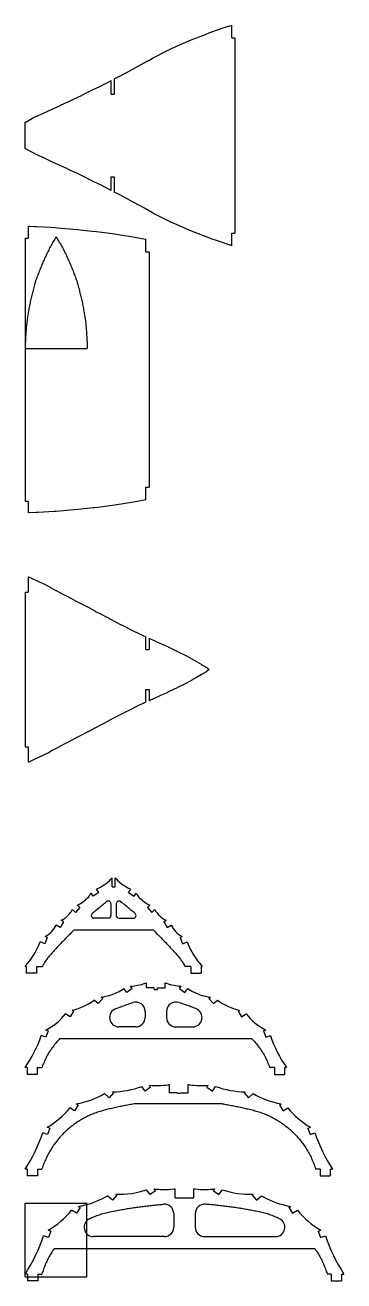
# Model space of a CAD drawing. Header units: millimetres. Extents: x 1000 to 2189, y -1950 to 7284.
# Drawn here: x 1000 to 2189, y 2603 to 7284 of the extents above; entities that cross this region are included whole.
import ezdxf

# ---------------------------------------------------------------- set-up
doc = ezdxf.new("R2010")
doc.units = ezdxf.units.MM
for name, color, linetype in [('Shape2DView002', 7, 'CONTINUOUS'), ('Shape2DView006', 7, 'CONTINUOUS'), ('Shape2DView007', 7, 'CONTINUOUS'), ('Shape2DView008', 7, 'CONTINUOUS'), ('Shape2DView009', 7, 'CONTINUOUS'), ('Shape2DView010', 7, 'CONTINUOUS'), ('Shape2DView011', 7, 'CONTINUOUS'), ('Shape2DView012', 7, 'CONTINUOUS'), ('Shape2DView013', 7, 'CONTINUOUS')]:
    doc.layers.add(name, color=color, linetype=linetype)

msp = doc.modelspace()

# ---------------------------------------------------------------- linework, layer by layer
at = {"layer": 'Shape2DView002'}
for p, q in [((1000, 2892.5), (1230, 2892.5)), ((1000, 2618.5), (1000, 2892.5)), ((1230, 2618.5), (1230, 2892.5)), ((1000, 2618.5), (1230, 2618.5))]:
    msp.add_line(p, q, dxfattribs=at)
at = {"layer": 'Shape2DView006'}
for p, q in [((1325.5, 2903.5), (1307.3, 2919.9)), ((1342.2, 2922.1), (1325.5, 2903.5)), ((1342.2, 2922.1), (1338, 2925.9)), ((1465.8, 2925.1), (1453.2, 2943)), ((1486.2, 2939.4), (1465.8, 2925.1)), ((1486.2, 2939.4), (1481.6, 2946)), ((1559.3, 2913.3), (1559.3, 2946.7)), ((1559.3, 2913.3), (1629.3, 2913.3)), ((1629.3, 2913.3), (1629.3, 2946.7)), ((1702.4, 2939.4), (1707, 2946)), ((1702.4, 2939.4), (1722.8, 2925.1)), ((1722.8, 2925.1), (1735.4, 2943)), ((1846.4, 2922.1), (1850.6, 2925.9)), ((1846.4, 2922.1), (1863.1, 2903.5)), ((1863.1, 2903.5), (1881.3, 2919.9)), ((1192, 2855.4), (1173.3, 2866.6)), ((1204.9, 2876.8), (1192, 2855.4)), ((1204.9, 2876.8), (1198, 2881)), ((1983.7, 2876.8), (1990.6, 2881)), ((1983.7, 2876.8), (1996.6, 2855.4)), ((1996.6, 2855.4), (2015.3, 2866.6)), ((1554.3, 2854), (1554.3, 2803.3)), ((1634.3, 2854), (1634.3, 2803.3)), ((1087.1, 2764.6), (1068.9, 2771.2)), ((1095.6, 2788.1), (1085.7, 2791.7)), ((1095.6, 2788.1), (1087.1, 2764.6)), ((1519.3, 2768.3), (1255, 2768.3)), ((1669.3, 2768.3), (1933.6, 2768.3)), ((2093, 2788.1), (2102.9, 2791.7)), ((2093, 2788.1), (2101.5, 2764.6)), ((2101.5, 2764.6), (2119.7, 2771.2)), ((2080.4, 2723.3), (1108.2, 2723.3))]:
    msp.add_line(p, q, dxfattribs=at)
for points in [[(1239.9, 2834.9), (1244.5, 2837), (1249, 2839), (1253.6, 2841), (1258.3, 2842.9), (1262.9, 2844.8), (1267.6, 2846.5), (1272.3, 2848.2), (1277, 2849.9), (1281.8, 2851.4), (1286.5, 2852.9), (1291.3, 2854.3), (1296.1, 2855.7), (1301, 2857), (1305.8, 2858.2), (1310.7, 2859.3), (1315.6, 2860.4), (1317, 2860.7)], [(1317, 2860.7), (1321.9, 2861.6), (1326.8, 2862.6), (1331.7, 2863.6), (1336.6, 2864.5), (1341.5, 2865.5), (1346.4, 2866.4), (1351.3, 2867.3), (1356.3, 2868.2), (1361.2, 2869.1), (1366.1, 2869.9), (1371, 2870.8), (1376, 2871.6), (1380.9, 2872.4), (1385.8, 2873.2), (1390.8, 2874), (1395.7, 2874.8), (1400.6, 2875.5), (1405.6, 2876.3), (1410.5, 2877), (1415.5, 2877.7), (1420.4, 2878.4), (1425.4, 2879.1), (1430.3, 2879.7), (1435.3, 2880.4), (1440.3, 2881), (1445.2, 2881.7), (1450.2, 2882.3), (1455.2, 2882.9), (1455.9, 2882.9)], [(1455.9, 2882.9), (1460.8, 2883.5), (1465.8, 2884.1), (1470.8, 2884.6), (1475.8, 2885.1), (1480.7, 2885.7), (1485.7, 2886.2), (1490.7, 2886.6), (1495.7, 2887.1), (1500.6, 2887.6), (1505.6, 2888), (1510.6, 2888.4), (1515.6, 2888.8), (1516.5, 2888.9)], [(1732.7, 2882.9), (1727.8, 2883.5), (1722.8, 2884.1), (1717.8, 2884.6), (1712.9, 2885.1), (1707.9, 2885.7), (1702.9, 2886.2), (1697.9, 2886.6), (1693, 2887.1), (1688, 2887.6), (1683, 2888), (1678, 2888.4), (1673, 2888.8), (1672.1, 2888.9)], [(1871.6, 2860.7), (1866.7, 2861.6), (1861.8, 2862.6), (1856.9, 2863.6), (1852, 2864.5), (1847.1, 2865.5), (1842.2, 2866.4), (1837.3, 2867.3), (1832.4, 2868.2), (1827.4, 2869.1), (1822.5, 2869.9), (1817.6, 2870.8), (1812.7, 2871.6), (1807.7, 2872.4), (1802.8, 2873.2), (1797.8, 2874), (1792.9, 2874.8), (1788, 2875.5), (1783, 2876.3), (1778.1, 2877), (1773.1, 2877.7), (1768.2, 2878.4), (1763.2, 2879.1), (1758.3, 2879.7), (1753.3, 2880.4), (1748.3, 2881), (1743.4, 2881.7), (1738.4, 2882.3), (1733.5, 2882.9), (1732.7, 2882.9)], [(1948.7, 2834.9), (1944.1, 2837), (1939.6, 2839), (1935, 2841), (1930.4, 2842.9), (1925.7, 2844.8), (1921, 2846.5), (1916.3, 2848.2), (1911.6, 2849.9), (1906.9, 2851.4), (1902.1, 2852.9), (1897.3, 2854.3), (1892.5, 2855.7), (1887.6, 2857), (1882.8, 2858.2), (1877.9, 2859.3), (1873, 2860.4), (1871.6, 2860.7)], [(1108.2, 2723.3), (1105.4, 2719.1), (1102.7, 2715), (1100, 2710.8), (1097.3, 2706.5), (1094.7, 2702.2), (1092.2, 2697.9), (1089.8, 2693.6), (1087.4, 2689.2), (1085.1, 2684.7), (1082.8, 2680.3), (1080.6, 2675.8), (1078.5, 2671.3), (1076.5, 2666.7), (1074.5, 2662.1), (1072.6, 2657.5), (1070.7, 2652.8), (1069, 2648.2), (1067.2, 2643.5), (1065.6, 2638.7), (1064, 2634), (1062.5, 2629.2), (1062.2, 2628.2)], [(2080.4, 2723.3), (2083.2, 2719.1), (2085.9, 2715), (2088.7, 2710.8), (2091.3, 2706.5), (2093.9, 2702.2), (2096.4, 2697.9), (2098.8, 2693.6), (2101.2, 2689.2), (2103.5, 2684.7), (2105.8, 2680.3), (2108, 2675.8), (2110.1, 2671.3), (2112.1, 2666.7), (2114.1, 2662.1), (2116, 2657.5), (2117.9, 2652.8), (2119.7, 2648.2), (2121.4, 2643.5), (2123, 2638.7), (2124.6, 2634), (2126.1, 2629.2), (2126.4, 2628.2)], [(1009.5, 2628.2), (1004.5, 2628.2), (1000, 2628.2)], [(1009.5, 2628.2), (1009.5, 2623.2), (1009.5, 2618.2), (1009.5, 2613.2), (1009.5, 2608.2), (1009.5, 2603.2)], [(1047, 2628.2), (1047, 2623.2), (1047, 2618.2), (1047, 2613.2), (1047, 2608.2), (1047, 2603.2)], [(1047, 2628.2), (1052, 2628.2), (1057, 2628.2), (1062, 2628.2), (1062.2, 2628.2)], [(2141.6, 2628.2), (2136.6, 2628.2), (2131.6, 2628.2), (2126.6, 2628.2), (2126.4, 2628.2)], [(2141.6, 2628.2), (2141.6, 2623.2), (2141.6, 2618.2), (2141.6, 2613.2), (2141.6, 2608.2), (2141.6, 2603.2)], [(2179.1, 2628.2), (2184.1, 2628.2), (2188.6, 2628.2)], [(2179.1, 2628.2), (2179.1, 2623.2), (2179.1, 2618.2), (2179.1, 2613.2), (2179.1, 2608.2), (2179.1, 2603.2)], [(1047, 2603.2), (1042, 2603.2), (1037, 2603.2), (1032, 2603.2), (1027, 2603.2), (1022, 2603.2), (1017, 2603.2), (1012, 2603.2), (1009.5, 2603.2)], [(2141.6, 2603.2), (2146.6, 2603.2), (2151.6, 2603.2), (2156.6, 2603.2), (2161.6, 2603.2), (2166.6, 2603.2), (2171.6, 2603.2), (2176.6, 2603.2), (2179.1, 2603.2)]]:
    msp.add_lwpolyline(points, dxfattribs=at)
for centre, radius, start, end in [((1140.6, 3214.7), 338.7, -77.0818, -60.5173), ((1346, 3267.2), 341.4, -91.3385, -71.7034), ((1517.7, 3265.4), 321.4, -96.4427, -90.9858), ((1517.7, 3265.4), 321.4, -90.9858, -83.4528), ((1517.7, 3265.4), 321.4, -83.4528, -82.5548), ((1670.9, 3265.4), 321.4, -97.4452, -96.5472), ((1670.9, 3265.4), 321.4, -96.5472, -89.0142), ((1670.9, 3265.4), 321.4, -89.0142, -83.5573), ((1842.6, 3267.2), 341.4, -108.2966, -88.6615), ((2048, 3214.7), 338.7, -119.4827, -102.9182), ((915.1, 3080), 335, -59.3917, -39.5687), ((1140.6, 3214.7), 338.7, -80.2325, -77.0818), ((1519.3, 2854), 35, 0, 94.5553), ((1669.3, 2854), 35, 85.4447, 180), ((2048, 3214.7), 338.7, -102.9182, -99.7675), ((2273.5, 3080), 335, -140.4313, -120.6083), ((1255, 2803.3), 35, 115.4197, -90), ((1933.6, 2803.3), 35, -90, 64.5803), ((469.8, 2972.1), 631.9, -32.9628, -18.5381), ((1519.3, 2803.3), 35, -90, 0), ((1669.3, 2803.3), 35, 180, -90), ((2718.8, 2972.1), 631.9, -161.4619, -147.0372)]:
    msp.add_arc(centre, radius, start, end, dxfattribs=at)
at = {"layer": 'Shape2DView007'}
for p, q in [((1447.7, 3310.9), (1435.6, 3328.2)), ((1468.1, 3325.3), (1447.7, 3310.9)), ((1468.1, 3325.3), (1463.4, 3332.1)), ((1538, 3303.7), (1538, 3335.1)), ((1608, 3303.7), (1608, 3335.1)), ((1677.9, 3325.3), (1682.7, 3332.1)), ((1677.9, 3325.3), (1698.4, 3310.9)), ((1698.4, 3310.9), (1710.5, 3328.2)), ((1313.2, 3285.8), (1295.9, 3301.4)), ((1329.9, 3304.4), (1313.2, 3285.8)), ((1329.9, 3304.4), (1325.7, 3308.1)), ((1567, 3303.7), (1538, 3303.7)), ((1567, 3303), (1567, 3303.7)), ((1567, 3303), (1579, 3303)), ((1579, 3303), (1579, 3303.7)), ((1579, 3303.7), (1608, 3303.7)), ((1816.2, 3304.4), (1820.3, 3308.1)), ((1816.2, 3304.4), (1832.9, 3285.8)), ((1832.9, 3285.8), (1850.2, 3301.4)), ((1184.5, 3237.6), (1166.5, 3248.3)), ((1197.3, 3259), (1184.5, 3237.6)), ((1197.3, 3259), (1191, 3262.8)), ((1734.2, 3263.7), (1411.9, 3263.7)), ((1948.7, 3259), (1955, 3262.8)), ((1948.7, 3259), (1961.6, 3237.6)), ((1961.6, 3237.6), (1979.5, 3248.3)), ((1083, 3148.7), (1065.6, 3155)), ((1091.6, 3172.2), (1082.3, 3175.6)), ((1091.6, 3172.2), (1083, 3148.7)), ((2054.5, 3172.2), (2063.8, 3175.6)), ((2054.5, 3172.2), (2063, 3148.7)), ((2063, 3148.7), (2080.4, 3155))]:
    msp.add_line(p, q, dxfattribs=at)
for points in [[(1298.6, 3240.4), (1293.8, 3239), (1288.9, 3237.6), (1284.1, 3236.3), (1279.3, 3234.9), (1274.5, 3233.5), (1269.8, 3231.8), (1265.1, 3230.1), (1260.4, 3228.4), (1255.7, 3226.7), (1251.1, 3224.9), (1246.5, 3222.8), (1241.9, 3220.8), (1237.4, 3218.8), (1232.8, 3216.7), (1228.3, 3214.5), (1223.9, 3212.1), (1219.5, 3209.7), (1215.1, 3207.4), (1210.7, 3205), (1206.5, 3202.4), (1202.2, 3199.7), (1198, 3197), (1193.8, 3194.3), (1189.6, 3191.6), (1185.6, 3188.7), (1181.6, 3185.7), (1177.6, 3182.7), (1173.5, 3179.7), (1169.6, 3176.7), (1165.8, 3173.4), (1162, 3170.2), (1158.2, 3166.9), (1154.4, 3163.6), (1150.7, 3160.3), (1147.2, 3156.7), (1143.7, 3153.2), (1140.1, 3149.6), (1136.6, 3146.1), (1133.2, 3142.4), (1129.9, 3138.7), (1126.7, 3134.9), (1123.4, 3131.1), (1120.2, 3127.3), (1117.1, 3123.3), (1114.1, 3119.3), (1111.1, 3115.3), (1108.2, 3111.3), (1105.2, 3107.3), (1102.5, 3103.1), (1099.8, 3098.9), (1097.1, 3094.6), (1094.5, 3090.4), (1091.8, 3086.2), (1089.4, 3081.8), (1087.1, 3077.4), (1084.7, 3072.9), (1082.4, 3068.5), (1080, 3064.1), (1078, 3059.5), (1076, 3055), (1074, 3050.4), (1072, 3045.8), (1070, 3041.2), (1068.4, 3036.5), (1066.7, 3031.8), (1065, 3027.1), (1063.3, 3022.4), (1062.4, 3019.9)], [(1411.9, 3263.7), (1406.9, 3262.8), (1402, 3262), (1397.1, 3261.1), (1392.2, 3260.2), (1387.3, 3259.3), (1382.3, 3258.4), (1377.4, 3257.4), (1372.5, 3256.5), (1367.6, 3255.5), (1362.7, 3254.6), (1357.8, 3253.6), (1352.9, 3252.6), (1348, 3251.5), (1343.1, 3250.5), (1338.2, 3249.5), (1333.4, 3248.4), (1328.5, 3247.3), (1323.6, 3246.2), (1318.7, 3245.1), (1313.8, 3244), (1309, 3242.8), (1304.1, 3241.7), (1299.2, 3240.5), (1298.6, 3240.4)], [(1734.2, 3263.7), (1739.1, 3262.8), (1744, 3262), (1749, 3261.1), (1753.9, 3260.2), (1758.8, 3259.3), (1763.7, 3258.4), (1768.6, 3257.4), (1773.5, 3256.5), (1778.4, 3255.5), (1783.3, 3254.6), (1788.2, 3253.6), (1793.1, 3252.6), (1798, 3251.5), (1802.9, 3250.5), (1807.8, 3249.5), (1812.7, 3248.4), (1817.6, 3247.3), (1822.5, 3246.2), (1827.3, 3245.1), (1832.2, 3244), (1837.1, 3242.8), (1841.9, 3241.7), (1846.8, 3240.5), (1847.5, 3240.4)], [(1847.5, 3240.4), (1852.3, 3239), (1857.1, 3237.6), (1861.9, 3236.3), (1866.7, 3234.9), (1871.5, 3233.5), (1876.2, 3231.8), (1880.9, 3230.1), (1885.6, 3228.4), (1890.3, 3226.7), (1895, 3224.9), (1899.5, 3222.8), (1904.1, 3220.8), (1908.7, 3218.8), (1913.2, 3216.7), (1917.7, 3214.5), (1922.1, 3212.1), (1926.5, 3209.7), (1930.9, 3207.4), (1935.3, 3205), (1939.6, 3202.4), (1943.8, 3199.7), (1948, 3197), (1952.2, 3194.3), (1956.5, 3191.6), (1960.5, 3188.7), (1964.5, 3185.7), (1968.5, 3182.7), (1972.5, 3179.7), (1976.5, 3176.7), (1980.3, 3173.4), (1984.1, 3170.2), (1987.8, 3166.9), (1991.6, 3163.6), (1995.3, 3160.3), (1998.9, 3156.7), (2002.4, 3153.2), (2005.9, 3149.6), (2009.4, 3146.1), (2012.9, 3142.4), (2016.1, 3138.7), (2019.4, 3134.9), (2022.6, 3131.1), (2025.9, 3127.3), (2029, 3123.3), (2031.9, 3119.3), (2034.9, 3115.3), (2037.9, 3111.3), (2040.9, 3107.3), (2043.6, 3103.1), (2046.3, 3098.9), (2048.9, 3094.6), (2051.6, 3090.4), (2054.3, 3086.2), (2056.6, 3081.8), (2059, 3077.4), (2061.3, 3072.9), (2063.7, 3068.5), (2066, 3064.1), (2068, 3059.5), (2070.1, 3055), (2072.1, 3050.4), (2074.1, 3045.8), (2076, 3041.2), (2077.7, 3036.5), (2079.4, 3031.8), (2081.1, 3027.1), (2082.7, 3022.4), (2083.6, 3019.9)], [(1008.3, 3019.9), (1003.3, 3019.9), (1000, 3019.9)], [(1008.3, 3019.9), (1008.3, 3014.9), (1008.3, 3009.9), (1008.3, 3004.9), (1008.3, 2999.9), (1008.3, 2994.9), (1008.3, 2994.7)], [(1045.8, 3019.9), (1045.8, 3014.9), (1045.8, 3009.9), (1045.8, 3004.9), (1045.8, 2999.9), (1045.8, 2994.9), (1045.8, 2994.7)], [(1045.8, 3019.9), (1050.8, 3019.9), (1055.8, 3019.9), (1060.8, 3019.9), (1062.4, 3019.9)], [(2100.2, 3019.9), (2095.2, 3019.9), (2090.2, 3019.9), (2085.2, 3019.9), (2083.6, 3019.9)], [(2100.2, 3019.9), (2100.2, 3014.9), (2100.2, 3009.9), (2100.2, 3004.9), (2100.2, 2999.9), (2100.2, 2994.9), (2100.2, 2994.7)], [(2137.7, 3019.9), (2142.7, 3019.9), (2146.1, 3019.9)], [(2137.7, 3019.9), (2137.7, 3014.9), (2137.7, 3009.9), (2137.7, 3004.9), (2137.7, 2999.9), (2137.7, 2994.9), (2137.7, 2994.7)], [(1045.8, 2994.7), (1040.8, 2994.7), (1035.8, 2994.7), (1030.8, 2994.7), (1025.8, 2994.7), (1020.8, 2994.7), (1015.8, 2994.7), (1010.8, 2994.7), (1008.3, 2994.7)], [(2100.2, 2994.7), (2105.2, 2994.7), (2110.2, 2994.7), (2115.2, 2994.7), (2120.2, 2994.7), (2125.2, 2994.7), (2130.2, 2994.7), (2135.2, 2994.7), (2137.7, 2994.7)]]:
    msp.add_lwpolyline(points, dxfattribs=at)
for centre, radius, start, end in [((1325.2, 3622.2), 314.1, -89.896, -69.4224), ((1488.4, 3637.3), 306.2, -94.6866, -81.6137), ((1488.4, 3637.3), 306.2, -81.6137, -80.6668), ((1657.7, 3637.3), 306.2, -99.3332, -98.3863), ((1657.7, 3637.3), 306.2, -98.3863, -85.3134), ((1820.9, 3622.2), 314.1, -110.5776, -90.104), ((1136.4, 3572.6), 314.6, -80.009, -59.5524), ((2009.6, 3572.6), 314.6, -120.4476, -99.991), ((923.6, 3444.4), 312.2, -59.4436, -38.9072), ((1861.6, 3298.7), 60, -103.6321, -103.6213), ((2222.5, 3444.4), 312.2, -141.0928, -120.5564), ((526.6, 3333.3), 567.7, -33.5078, -18.2976), ((2619.4, 3333.3), 567.7, -161.7024, -146.4922)]:
    msp.add_arc(centre, radius, start, end, dxfattribs=at)
at = {"layer": 'Shape2DView008'}
for p, q in [((1399.3, 3692.5), (1393.2, 3701.3)), ((1452.3, 3695), (1452.3, 3714.1)), ((1522.3, 3695), (1522.3, 3714.1)), ((1575.4, 3692.5), (1581.5, 3701.3)), ((1289.2, 3655.3), (1272.4, 3636.7)), ((1289.2, 3655.3), (1283.1, 3660.7)), ((1378.9, 3678.1), (1368.5, 3692.9)), ((1399.3, 3692.5), (1378.9, 3678.1)), ((1481.3, 3695), (1452.3, 3695)), ((1481.3, 3689.5), (1481.3, 3695)), ((1481.3, 3689.5), (1493.3, 3689.5)), ((1493.3, 3689.5), (1493.3, 3695)), ((1493.3, 3695), (1522.3, 3695)), ((1575.4, 3692.5), (1595.8, 3678.1)), ((1595.8, 3678.1), (1606.2, 3692.9)), ((1685.5, 3655.3), (1691.6, 3660.7)), ((1685.5, 3655.3), (1702.3, 3636.7)), ((1180.7, 3608.8), (1167.8, 3587.4)), ((1180.7, 3608.8), (1175.2, 3612.1)), ((1272.4, 3636.7), (1257.6, 3650)), ((1447.3, 3607.6), (1447.3, 3585)), ((1527.3, 3607.6), (1527.3, 3585)), ((1702.3, 3636.7), (1717.1, 3650)), ((1794, 3608.8), (1799.5, 3612.1)), ((1794, 3608.8), (1806.9, 3587.4)), ((1167.8, 3587.4), (1150.1, 3598.1)), ((1806.9, 3587.4), (1824.6, 3598.1)), ((1077, 3511.1), (1059.8, 3517.3)), ((1085.5, 3534.6), (1077, 3537.6)), ((1085.5, 3534.6), (1077, 3511.1)), ((1412.3, 3550), (1349.9, 3550)), ((1562.3, 3550), (1624.8, 3550)), ((1889.2, 3534.6), (1897.7, 3537.6)), ((1889.2, 3534.6), (1897.7, 3511.1)), ((1897.7, 3511.1), (1914.9, 3517.3)), ((1845.9, 3505), (1128.7, 3505))]:
    msp.add_line(p, q, dxfattribs=at)
for points in [[(1337.4, 3617.7), (1342, 3619.4), (1346.7, 3621.2), (1351.4, 3623), (1351.7, 3623.1)], [(1351.7, 3623.1), (1356.4, 3624.8), (1361.1, 3626.6), (1365.8, 3628.3), (1370.5, 3630), (1375.2, 3631.7), (1379.9, 3633.4), (1384.6, 3635), (1389.3, 3636.7), (1394.1, 3638.3), (1398.8, 3639.9), (1401.1, 3640.7)], [(1623, 3623.1), (1618.3, 3624.8), (1613.6, 3626.6), (1608.9, 3628.3), (1604.2, 3630), (1599.5, 3631.7), (1594.8, 3633.4), (1590.1, 3635), (1585.4, 3636.7), (1580.6, 3638.3), (1575.9, 3639.9), (1573.6, 3640.7)], [(1637.3, 3617.7), (1632.7, 3619.4), (1628, 3621.2), (1623.3, 3623), (1623, 3623.1)], [(1128.7, 3505), (1125.3, 3501.4), (1121.9, 3497.7), (1118.5, 3494), (1115.2, 3490.3), (1112, 3486.4), (1108.9, 3482.5), (1105.8, 3478.6), (1102.8, 3474.6), (1099.8, 3470.6), (1097, 3466.5), (1094.2, 3462.3), (1091.5, 3458.1), (1088.8, 3453.9), (1086.3, 3449.6), (1083.8, 3445.2), (1081.4, 3440.9), (1079, 3436.4), (1076.8, 3432), (1074.6, 3427.5), (1072.5, 3423), (1070.5, 3418.4), (1068.5, 3413.8), (1066.7, 3409.1), (1064.9, 3404.4), (1063.2, 3399.7), (1062.6, 3398)], [(1845.9, 3505), (1849.4, 3501.4), (1852.8, 3497.7), (1856.2, 3494), (1859.5, 3490.3), (1862.7, 3486.4), (1865.8, 3482.5), (1868.9, 3478.6), (1871.9, 3474.6), (1874.9, 3470.6), (1877.7, 3466.5), (1880.5, 3462.3), (1883.2, 3458.1), (1885.9, 3453.9), (1888.4, 3449.6), (1890.9, 3445.2), (1893.3, 3440.9), (1895.7, 3436.4), (1897.9, 3432), (1900.1, 3427.5), (1902.2, 3423), (1904.2, 3418.4), (1906.1, 3413.8), (1908, 3409.1), (1909.8, 3404.4), (1911.4, 3399.7), (1912.1, 3398)], [(1007.2, 3398), (1002.2, 3398), (1000, 3398)], [(1007.2, 3398), (1007.2, 3393), (1007.2, 3388), (1007.2, 3383), (1007.2, 3378), (1007.2, 3373), (1007.2, 3372.7)], [(1044.7, 3372.7), (1039.7, 3372.7), (1034.7, 3372.7), (1029.7, 3372.7), (1024.7, 3372.7), (1019.7, 3372.7), (1014.7, 3372.7), (1009.7, 3372.7), (1007.2, 3372.7)], [(1044.7, 3398), (1044.7, 3393), (1044.7, 3388), (1044.7, 3383), (1044.7, 3378), (1044.7, 3373), (1044.7, 3372.7)], [(1044.7, 3398), (1049.7, 3398), (1054.7, 3398), (1059.7, 3398), (1062.6, 3398)], [(1930, 3398), (1925, 3398), (1920, 3398), (1915, 3398), (1912.1, 3398)], [(1930, 3398), (1930, 3393), (1930, 3388), (1930, 3383), (1930, 3378), (1930, 3373), (1930, 3372.7)], [(1930, 3372.7), (1935, 3372.7), (1940, 3372.7), (1945, 3372.7), (1950, 3372.7), (1955, 3372.7), (1960, 3372.7), (1965, 3372.7), (1967.5, 3372.7)], [(1967.5, 3398), (1972.5, 3398), (1974.7, 3398)], [(1967.5, 3398), (1967.5, 3393), (1967.5, 3388), (1967.5, 3383), (1967.5, 3378), (1967.5, 3373), (1967.5, 3372.7)]]:
    msp.add_lwpolyline(points, dxfattribs=at)
for centre, radius, start, end in [((1371.7, 3944.5), 244.1, -84.9658, -71.9576), ((1371.7, 3944.5), 244.1, -71.9576, -70.7191), ((1603, 3944.5), 244.1, -109.2809, -108.0424), ((1603, 3944.5), 244.1, -108.0424, -95.0342), ((1253.1, 3869.2), 210.7, -81.8075, -72.1397), ((1253.1, 3869.2), 210.7, -72.1397, -56.791), ((1721.6, 3869.2), 210.7, -123.209, -107.8603), ((1721.6, 3869.2), 210.7, -107.8603, -98.1925), ((1131.5, 3815.7), 208.2, -77.8904, -52.7251), ((1349.9, 3585), 35, 111.052, -90), ((1412.3, 3607.6), 35, 0, 108.6963), ((1562.3, 3607.6), 35, 71.3037, -180), ((1624.8, 3585), 35, -90, 68.948), ((1843.2, 3815.7), 208.2, -127.2749, -102.1096), ((971.9, 3739), 227.2, -62.4433, -38.3568), ((1412.3, 3585), 35, -90, 0), ((1562.3, 3585), 35, -180, -90), ((2002.8, 3739), 227.2, -141.6432, -117.5567), ((632.3, 3657.1), 449.8, -35.173, -18.1134), ((2342.4, 3657.1), 449.8, -161.8866, -144.827)]:
    msp.add_arc(centre, radius, start, end, dxfattribs=at)
at = {"layer": 'Shape2DView009'}
for p, q in [((1324.1, 4071.6), (1324.1, 4104.9)), ((1336.1, 4071.6), (1336.1, 4104.9)), ((1254.1, 4036.8), (1246.5, 4047.7)), ((1274.6, 4051.2), (1254.1, 4036.8)), ((1274.6, 4051.2), (1266, 4063.4)), ((1324.1, 4071.6), (1336.1, 4071.6)), ((1385.7, 4051.2), (1394.3, 4063.4)), ((1385.7, 4051.2), (1406.2, 4036.8)), ((1406.2, 4036.8), (1413.8, 4047.7)), ((1187.3, 3976.8), (1176.1, 3986.9)), ((1204.1, 3995.4), (1187.3, 3976.8)), ((1204.1, 3995.4), (1194.8, 4003.7)), ((1320.1, 4009.1), (1320.1, 3965)), ((1340.1, 4009.1), (1340.1, 3965)), ((1456.2, 3995.4), (1465.5, 4003.7)), ((1456.2, 3995.4), (1473, 3976.8)), ((1473, 3976.8), (1484.2, 3986.9)), ((1143.1, 3942), (1130.2, 3920.5)), ((1143.1, 3942), (1134.2, 3947.3)), ((1310.1, 3955), (1256.8, 3955)), ((1350.1, 3955), (1403.5, 3955)), ((1517.2, 3942), (1526.1, 3947.3)), ((1517.2, 3942), (1530, 3920.5)), ((1082.5, 3883.4), (1074.7, 3886.3)), ((1130.2, 3920.5), (1115.9, 3929.2)), ((1478.4, 3910), (1181.9, 3910)), ((1530, 3920.5), (1544.4, 3929.2)), ((1577.8, 3883.4), (1585.6, 3886.3)), ((1074, 3859.9), (1056.5, 3866.3)), ((1082.5, 3883.4), (1074, 3859.9)), ((1577.8, 3883.4), (1586.3, 3859.9)), ((1586.3, 3859.9), (1603.8, 3866.3))]:
    msp.add_line(p, q, dxfattribs=at)
for points in [[(1250.3, 3972.6), (1254.1, 3975.8), (1257.9, 3979.1), (1261.7, 3982.3), (1265.5, 3985.5), (1269.3, 3988.8), (1273.2, 3992), (1277, 3995.2), (1280.9, 3998.3), (1284.7, 4001.5), (1288.6, 4004.7), (1292.5, 4007.8), (1296.4, 4011), (1300.3, 4014.1), (1303.9, 4017)], [(1410, 3972.6), (1406.2, 3975.8), (1402.4, 3979.1), (1398.6, 3982.3), (1394.8, 3985.5), (1391, 3988.8), (1387.1, 3992), (1383.3, 3995.2), (1379.4, 3998.3), (1375.5, 4001.5), (1371.7, 4004.7), (1367.8, 4007.8), (1363.9, 4011), (1360, 4014.1), (1356.4, 4017)], [(1181.9, 3910), (1178.3, 3906.5), (1174.7, 3903), (1171.1, 3899.5), (1167.6, 3896), (1164, 3892.5), (1160.5, 3888.9), (1157, 3885.4), (1153.4, 3881.8), (1149.9, 3878.3), (1146.5, 3874.7), (1143, 3871.1), (1139.5, 3867.5), (1136, 3863.9), (1132.6, 3860.3), (1129.2, 3856.6), (1125.7, 3853), (1122.3, 3849.4), (1118.9, 3845.7), (1115.5, 3842), (1112.1, 3838.3), (1108.8, 3834.6), (1105.4, 3830.9), (1102.1, 3827.2), (1098.7, 3823.5), (1095.4, 3819.8), (1093.4, 3817.5)], [(1478.4, 3910), (1482, 3906.5), (1485.6, 3903), (1489.2, 3899.5), (1492.7, 3896), (1496.3, 3892.5), (1499.8, 3888.9), (1503.3, 3885.4), (1506.8, 3881.8), (1510.3, 3878.3), (1513.8, 3874.7), (1517.3, 3871.1), (1520.8, 3867.5), (1524.3, 3863.9), (1527.7, 3860.3), (1531.1, 3856.6), (1534.6, 3853), (1538, 3849.4), (1541.4, 3845.7), (1544.8, 3842), (1548.2, 3838.3), (1551.5, 3834.6), (1554.9, 3830.9), (1558.2, 3827.2), (1561.6, 3823.5), (1564.9, 3819.8), (1566.9, 3817.5)], [(1093.3, 3817.4), (1090, 3813.6), (1086.8, 3809.7), (1083.8, 3805.8), (1080.8, 3801.8), (1077.9, 3797.7), (1075.2, 3793.5), (1072.5, 3789.3), (1070, 3785), (1067.6, 3780.6), (1065.3, 3776.1), (1064.9, 3775.4)], [(1093.3, 3817.4), (1090, 3813.6), (1086.8, 3809.7), (1083.8, 3805.8), (1080.8, 3801.8), (1077.9, 3797.7), (1075.2, 3793.5), (1072.5, 3789.3), (1070, 3785), (1067.6, 3780.6), (1065.3, 3776.1), (1064.9, 3775.4)], [(1567, 3817.4), (1570.3, 3813.6), (1573.5, 3809.7), (1576.5, 3805.8), (1579.5, 3801.8), (1582.4, 3797.7), (1585.1, 3793.5), (1587.8, 3789.3), (1590.3, 3785), (1592.7, 3780.6), (1595, 3776.1), (1595.4, 3775.4)], [(1567, 3817.4), (1570.3, 3813.6), (1573.5, 3809.7), (1576.5, 3805.8), (1579.5, 3801.8), (1582.4, 3797.7), (1585.1, 3793.5), (1587.8, 3789.3), (1590.3, 3785), (1592.7, 3780.6), (1595, 3776.1), (1595.4, 3775.4)], [(1004.4, 3775.4), (1000, 3775.4)], [(1004.4, 3775.4), (1004.4, 3770.4), (1004.4, 3765.4), (1004.4, 3760.4), (1004.4, 3755.4), (1004.4, 3750.4), (1004.4, 3749.9)], [(1041.9, 3749.9), (1036.9, 3749.9), (1031.9, 3749.9), (1026.9, 3749.9), (1021.9, 3749.9), (1016.9, 3749.9), (1011.9, 3749.9), (1006.9, 3749.9), (1004.4, 3749.9)], [(1041.9, 3775.4), (1041.9, 3770.4), (1041.9, 3765.4), (1041.9, 3760.4), (1041.9, 3755.4), (1041.9, 3750.4), (1041.9, 3749.9)], [(1041.9, 3775.4), (1046.9, 3775.4), (1051.9, 3775.4), (1056.9, 3775.4), (1061.9, 3775.4), (1064.9, 3775.4)], [(1618.4, 3775.4), (1613.4, 3775.4), (1608.4, 3775.4), (1603.4, 3775.4), (1598.4, 3775.4), (1595.4, 3775.4)], [(1618.4, 3775.4), (1618.4, 3770.4), (1618.4, 3765.4), (1618.4, 3760.4), (1618.4, 3755.4), (1618.4, 3750.4), (1618.4, 3749.9)], [(1618.4, 3749.9), (1623.4, 3749.9), (1628.4, 3749.9), (1633.4, 3749.9), (1638.4, 3749.9), (1643.4, 3749.9), (1648.4, 3749.9), (1653.4, 3749.9), (1655.9, 3749.9)], [(1655.9, 3775.4), (1660.3, 3775.4)], [(1655.9, 3775.4), (1655.9, 3770.4), (1655.9, 3765.4), (1655.9, 3760.4), (1655.9, 3755.4), (1655.9, 3750.4), (1655.9, 3749.9)]]:
    msp.add_lwpolyline(points, dxfattribs=at)
for centre, radius, start, end in [((1202, 4214.7), 164.3, -66.7708, -44.0204), ((1202, 4214.7), 164.3, -44.0204, -41.9745), ((1458.3, 4214.7), 164.3, -138.0255, -135.9796), ((1458.3, 4214.7), 164.3, -135.9796, -113.2292), ((1147.5, 4111.5), 117.7, -55.5656, -32.8292), ((1202, 4214.7), 164.3, -67.0878, -66.7708), ((1458.3, 4214.7), 164.3, -113.2292, -112.9122), ((1512.7, 4111.5), 117.7, -147.1708, -124.4344), ((1099.8, 4025.7), 85.5, -66.3289, -26.9543), ((1147.5, 4111.5), 117.7, -66.3479, -55.5656), ((1310.1, 4009.1), 10, 0, 128.4043), ((1350.1, 4009.1), 10, 51.5957, 180), ((1512.7, 4111.5), 117.7, -124.4344, -113.6521), ((1560.5, 4025.7), 85.5, -153.0457, -113.6711), ((1256.8, 3965), 10, 130.8239, -90), ((1310.1, 3965), 10, -90, 0), ((1350.1, 3965), 10, 180, -90), ((1403.5, 3965), 10, -90, 49.1761), ((1033.3, 3967.2), 90.8, -62.9117, -24.7169), ((1627, 3967.2), 90.8, -155.2831, -117.0883), ((784.1, 3972.5), 292.3, -42.3987, -21.2988), ((1876.2, 3972.5), 292.3, -158.7012, -137.6013), ((1048.4, 3857.3), 60, -41.6482, -41.5057), ((1611.9, 3857.3), 60, -138.4943, -138.3518)]:
    msp.add_arc(centre, radius, start, end, dxfattribs=at)
at = {"layer": 'Shape2DView010'}
for p, q in [((1012, 5227.9), (1012.9, 5227.5)), ((1012, 5227.9), (1012, 5169.9)), ((1012.9, 5227.5), (1018.3, 5225.1)), ((1018.3, 5225.1), (1049.8, 5210.1)), ((1049.8, 5210.1), (1071.7, 5199.6)), ((1071.7, 5199.6), (1088.4, 5191.5)), ((1000, 5169.9), (1000, 4594)), ((1088.4, 5191.5), (1115, 5176.6)), ((1115.3, 5176.4), (1129, 5169.1)), ((1129.2, 5168.9), (1143, 5161.7)), ((1143.3, 5161.6), (1156.9, 5154.7)), ((1156.9, 5154.7), (1187.3, 5138.2)), ((1187.7, 5137.9), (1214.7, 5124)), ((1214.9, 5123.9), (1237.7, 5112.4)), ((1237.7, 5112.4), (1260, 5100)), ((1260.5, 5099.8), (1285.8, 5086.6)), ((1286.3, 5086.3), (1305.3, 5076.9)), ((1305.3, 5076.9), (1308.1, 5075.5)), ((1308.1, 5075.5), (1310.9, 5074)), ((1311.2, 5073.8), (1334.2, 5061)), ((1334.8, 5060.7), (1358.6, 5048.4)), ((1359.1, 5048.1), (1379.8, 5038.1)), ((1379.8, 5038.1), (1388, 5033.8)), ((1388.2, 5033.8), (1412.9, 5021.3)), ((1413.5, 5021), (1439, 5009)), ((1439.3, 5008.8), (1450, 5004)), ((1450, 4956), (1450, 5004)), ((1462, 4998.5), (1462.8, 4998.1)), ((1462, 4998.5), (1462, 4956)), ((1462.8, 4998.1), (1491, 4985.1)), ((1491.5, 4985), (1519.9, 4972.6)), ((1520.1, 4972.5), (1528.5, 4969)), ((1528.5, 4969), (1567.7, 4949.5)), ((1568, 4949.4), (1601.8, 4933.2)), ((1601.8, 4933.2), (1638.5, 4911.5)), ((1638.7, 4911.4), (1656.5, 4901.2)), ((1656.7, 4901.1), (1673.4, 4891.7)), ((1673.4, 4872.2), (1657.5, 4863.2)), ((1673.4, 4891.7), (1686.8, 4881.9)), ((1674.7, 4873.1), (1673.4, 4872.2)), ((1686.8, 4881.9), (1674.7, 4873.1)), ((1581, 4820.8), (1558.9, 4810.1)), ((1601.5, 4830.5), (1581.3, 4820.9)), ((1618.6, 4840.7), (1601.5, 4830.5)), ((1638.8, 4852.5), (1618.8, 4840.8)), ((1657.3, 4863.1), (1639, 4852.6)), ((1450, 4759.8), (1450, 4807.8)), ((1462, 4807.8), (1462, 4765.3)), ((1504.6, 4784.7), (1473.3, 4770.6)), ((1529.1, 4795.1), (1505, 4784.9)), ((1532.5, 4796.9), (1529.1, 4795.1)), ((1558.7, 4810), (1532.6, 4796.9)), ((1404.4, 4738.4), (1381.8, 4726.7)), ((1428, 4749.8), (1404.9, 4738.7)), ((1441.9, 4756.2), (1428.4, 4750)), ((1450, 4759.8), (1442.1, 4756.3)), ((1473, 4770.5), (1462, 4765.3)), ((1306.9, 4687.7), (1283.5, 4676.2)), ((1329.6, 4700.4), (1306.9, 4687.7)), ((1351.8, 4712.1), (1330.1, 4700.7)), ((1374.8, 4723.4), (1352.3, 4712.3)), ((1381.8, 4726.7), (1375.1, 4723.6)), ((1212.5, 4638.8), (1187.8, 4626)), ((1233.8, 4649.2), (1212.9, 4639)), ((1236.9, 4651), (1233.8, 4649.2)), ((1259.4, 4663.5), (1237, 4651)), ((1283, 4675.9), (1259.9, 4663.8)), ((1012, 4594), (1012, 4536)), ((1127.9, 4594.2), (1101.1, 4579.5)), ((1163.6, 4612.7), (1128.4, 4594.5)), ((1187.4, 4625.7), (1163.6, 4612.7)), ((1030.8, 4544.7), (1016.1, 4537.7)), ((1087.1, 4571.7), (1030.8, 4544.7)), ((1101, 4579.5), (1087.1, 4571.7)), ((1013, 4536.4), (1012, 4536)), ((1016.1, 4537.7), (1013, 4536.4))]:
    msp.add_line(p, q, dxfattribs=at)
for points in [[(1000, 5169.9), (1005, 5169.9), (1010, 5169.9), (1012, 5169.9)], [(1450, 4956), (1455, 4956), (1460, 4956), (1462, 4956)], [(1450, 4807.8), (1455, 4807.8), (1460, 4807.8), (1462, 4807.8)], [(1000, 4594), (1005, 4594), (1010, 4594), (1012, 4594)]]:
    msp.add_lwpolyline(points, dxfattribs=at)
for centre, start, end in [((1126, 5196.2), -119.165, -118.3536), ((1139.6, 5188.9), -118.3536, -117.593), ((1153.4, 5181.6), -117.593, -116.8452), ((1198, 5157.9), -118.5233, -117.3217), ((1225, 5144), -117.3217, -116.6604), ((1270.9, 5119.7), -119.1061, -117.5718), ((1296.2, 5106.5), -117.5718, -116.2165), ((1322.1, 5093.4), -120.0438, -119.0531), ((1345.1, 5080.7), -119.0531, -117.358), ((1368.9, 5068.4), -117.358, -115.8237), ((1398.4, 5053.8), -117.2665, -116.8321), ((1423.1, 5041.3), -116.8321, -115.2222), ((1448.6, 5029.3), -115.2222, -114.4017), ((1500.5, 5005.6), -114.7472, -113.5444), ((1528.8, 4993.2), -113.5444, -112.7501), ((1577.7, 4969.7), -116.4, -115.4971), ((1649.9, 4930.9), -120.5989, -119.8739), ((1667.7, 4920.7), -119.8739, -119.2566), ((1687.9, 4854.9), 126.0427, 126.0743), ((1590.9, 4800.6), 115.255, 115.9058), ((1630.1, 4821.3), 120.3942, 120.806), ((1650.2, 4833.1), 119.8581, 120.3942), ((1668.5, 4843.6), 119.2448, 119.8581), ((1513.9, 4764.2), 113.054, 114.2431), ((1542.6, 4776.8), 116.5438, 116.7881), ((1568.8, 4789.8), 115.9058, 116.5438), ((1414.7, 4718.4), 115.824, 117.3259), ((1437.8, 4729.6), 114.6797, 115.824), ((1451.3, 4735.8), 113.8726, 114.6797), ((1482.6, 4750.1), 114.2431, 115.272), ((1340.6, 4680.8), 117.7519, 119.2222), ((1362.3, 4692.2), 116.219, 117.7519), ((1384.7, 4703.2), 115.2662, 116.219), ((1222.9, 4618.8), 116.1333, 117.3763), ((1247.9, 4631.4), 119.1337, 119.3796), ((1270.3, 4643.9), 117.6742, 119.1337), ((1293.5, 4656), 116.238, 117.6742), ((1138.7, 4574.5), 117.3376, 118.7721), ((1198.2, 4606), 117.3763, 118.745), ((1111.9, 4559.8), 118.7721, 119.1053)]:
    msp.add_arc(centre, 22.5, start, end, dxfattribs=at)
at = {"layer": 'Shape2DView011'}
for p, q in [((1012, 6533.9), (1016.6, 6533.7)), ((1012, 6533.9), (1012, 6490)), ((1016.6, 6533.7), (1036.3, 6533.1)), ((1036.3, 6533.1), (1041.7, 6533)), ((1041.7, 6533), (1094.1, 6530.1)), ((1094.1, 6530.1), (1113.3, 6529)), ((1113.3, 6529), (1121.4, 6528.4)), ((1121.4, 6528.4), (1179.9, 6523.6)), ((1179.9, 6523.6), (1193.7, 6522.3)), ((1193.7, 6522.3), (1249.8, 6516.2)), ((1249.8, 6516.2), (1266.5, 6514.3)), ((1266.5, 6514.3), (1325.5, 6506.3)), ((1325.5, 6506.3), (1340.4, 6504.1)), ((1000, 6490), (1000, 5509.7)), ((1340.4, 6504.1), (1408.7, 6492.9)), ((1408.7, 6492.9), (1449.2, 6485.2)), ((1449.2, 6485.2), (1450, 6485.1)), ((1450, 6438), (1450, 6485.1)), ((1462, 6438), (1462, 5561.8)), ((1450, 5514.7), (1450, 5561.8)), ((1012, 5509.7), (1012, 5465.9)), ((1183.5, 5476.5), (1115.7, 5470.9)), ((1209.4, 5479.2), (1183.5, 5476.5)), ((1253.6, 5483.9), (1209.4, 5479.2)), ((1260.4, 5484.7), (1253.6, 5483.9)), ((1290, 5488.7), (1260.4, 5484.7)), ((1334.8, 5494.8), (1290, 5488.7)), ((1404.7, 5506.1), (1334.8, 5494.8)), ((1450, 5514.7), (1404.7, 5506.1)), ((1040.7, 5466.8), (1012, 5465.9)), ((1048.2, 5467.2), (1040.7, 5466.8)), ((1108.7, 5470.5), (1048.2, 5467.2)), ((1115.7, 5470.9), (1108.7, 5470.5))]:
    msp.add_line(p, q, dxfattribs=at)
for points in [[(1000, 6490), (1005, 6490), (1010, 6490), (1012, 6490)], [(1450, 6438), (1455, 6438), (1460, 6438), (1462, 6438)], [(1450, 5561.8), (1455, 5561.8), (1460, 5561.8), (1462, 5561.8)], [(1000, 5509.7), (1005, 5509.7), (1010, 5509.7), (1012, 5509.7)]]:
    msp.add_lwpolyline(points, dxfattribs=at)
for centre, start, end in [((1017.3, 6556.2), -91.72, -91.7185), ((1037, 6555.6), -91.7185, -91.7179), ((1095.3, 6552.5), -93.1865, -93.186), ((1453.5, 6507.3), -100.8029, -100.7992), ((1256, 5461.6), 96.159, 96.1628)]:
    msp.add_arc(centre, 22.5, start, end, dxfattribs=at)
at = {"layer": 'Shape2DView012'}
for p, q in [((1672.2, 7249.2), (1689.3, 7255.8)), ((1689.3, 7255.8), (1696.7, 7258.5)), ((1696.7, 7258.5), (1739, 7273)), ((1739, 7273), (1763.1, 7281.3)), ((1763.1, 7281.3), (1770.4, 7283.6)), ((1770.4, 7236.7), (1770.4, 7283.6)), ((1548.8, 7197.8), (1619.1, 7228.6)), ((1619.1, 7228.6), (1672.2, 7249.2)), ((1782.4, 7236.7), (1782.4, 6508)), ((1470.9, 7158.5), (1477.2, 7162)), ((1477.2, 7162), (1528.2, 7187.7)), ((1528.2, 7187.7), (1548.8, 7197.8)), ((1376.6, 7106.1), (1399, 7118.7)), ((1399, 7118.7), (1432.3, 7136.4)), ((1432.8, 7136.7), (1455.6, 7149.5)), ((1455.9, 7149.7), (1470.9, 7158.5)), ((1278.7, 7055.3), (1302.5, 7067.4)), ((1303, 7067.6), (1320.4, 7077)), ((1320.4, 7026.8), (1320.4, 7077)), ((1332.4, 7083.3), (1352.2, 7093.2)), ((1332.4, 7083.3), (1332.4, 7026.8)), ((1352.7, 7093.4), (1376.1, 7105.8)), ((1178.1, 7006.6), (1210.6, 7021.7)), ((1211.1, 7021.9), (1236.4, 7034.4)), ((1236.9, 7034.6), (1253.8, 7043.4)), ((1253.8, 7043.4), (1278.2, 7055)), ((1106.4, 6973.4), (1131.7, 6984.5)), ((1132.2, 6984.7), (1157.2, 6996.3)), ((1157.6, 6996.6), (1178.1, 7006.6)), ((1003.4, 6923.1), (1027.6, 6936.2)), ((1027.6, 6936.2), (1034.7, 6940)), ((1034.7, 6940), (1068.5, 6955.4)), ((1068.8, 6955.5), (1106.4, 6973.4)), ((1000, 6921.3), (1003.1, 6922.9)), ((1000, 6823.3), (1000, 6921.3)), ((1030.1, 6807.1), (1000, 6823.3)), ((1033.5, 6805.2), (1030.3, 6807)), ((1066.6, 6790.2), (1033.5, 6805.2)), ((1104.8, 6772.1), (1067, 6790)), ((1121.8, 6764.6), (1104.8, 6772.1)), ((1149.8, 6751.8), (1122.1, 6764.5)), ((1164.4, 6744.8), (1150.2, 6751.7)), ((1178.4, 6737.9), (1164.7, 6744.7)), ((1195.2, 6730.2), (1178.4, 6737.9)), ((1222.4, 6717.3), (1195.6, 6730.1)), ((1249.1, 6703.7), (1223, 6717)), ((1254, 6701.2), (1249.4, 6703.6)), ((1275.3, 6691.1), (1254, 6701.2)), ((1320.4, 6667.7), (1320.4, 6717.9)), ((1332.4, 6717.9), (1332.4, 6661.4)), ((1301.9, 6677.7), (1275.8, 6690.8)), ((1320.4, 6667.7), (1302.4, 6677.4)), ((1345.8, 6654.8), (1332.4, 6661.4)), ((1371.9, 6641.1), (1346.2, 6654.6)), ((1403.3, 6623.6), (1372.4, 6640.8)), ((1428.8, 6610.2), (1403.3, 6623.6)), ((1444.8, 6601.3), (1429.2, 6610)), ((1475.2, 6583.7), (1445.2, 6601.1)), ((1478.8, 6581.9), (1475.2, 6583.7)), ((1489.1, 6576.7), (1478.8, 6581.9)), ((1545.5, 6548.4), (1489.1, 6576.7)), ((1567, 6538.8), (1545.5, 6548.4)), ((1619.9, 6515.7), (1567, 6538.8)), ((1688.7, 6489.1), (1619.9, 6515.7)), ((1770.4, 6461.1), (1770.4, 6508)), ((1693.8, 6487.2), (1688.7, 6489.1)), ((1717.1, 6479.2), (1693.8, 6487.2)), ((1761.1, 6464.1), (1717.1, 6479.2)), ((1770.4, 6461.1), (1761.1, 6464.1))]:
    msp.add_line(p, q, dxfattribs=at)
for points in [[(1770.4, 7236.7), (1775.4, 7236.7), (1780.4, 7236.7), (1782.4, 7236.7)], [(1320.4, 7026.8), (1325.4, 7026.8), (1330.4, 7026.8), (1332.4, 7026.8)], [(1320.4, 6717.9), (1325.4, 6717.9), (1330.4, 6717.9), (1332.4, 6717.9)], [(1770.4, 6508), (1775.4, 6508), (1780.4, 6508), (1782.4, 6508)]]:
    msp.add_lwpolyline(points, dxfattribs=at)
for centre, start, end in [((1421.8, 7156.3), -62.0345, -60.5631), ((1444.5, 7169.1), -60.5631, -59.6735), ((1292.3, 7087.4), -63.1297, -61.7289), ((1342.2, 7113.3), -63.4666, -62.0499), ((1365.5, 7125.7), -62.0499, -60.6113), ((1201.2, 7042.1), -65.199, -63.7446), ((1226.5, 7054.6), -63.7446, -62.4911), ((1268.5, 7075.4), -64.5306, -63.1297), ((1122.7, 7005.1), -66.3567, -65.0043), ((1147.7, 7016.7), -65.0043, -63.7471), ((1059.2, 6975.8), -65.5899, -64.5744), ((992.6, 6942.8), -62.3708, -61.4782), ((1019.4, 6787.3), 61.0497, 61.5903), ((1057.3, 6769.7), 64.6021, 65.6349), ((1112.8, 6744), 65.465, 66.4195), ((1140.5, 6731.4), 64.3279, 65.465), ((1154.7, 6724.6), 63.543, 64.3279), ((1185.9, 6709.7), 64.5736, 65.5074), ((1212.8, 6697), 63.0424, 64.5736), ((1238.9, 6683.7), 62.183, 63.0424), ((1265.6, 6670.7), 63.2316, 64.6141), ((1291.7, 6657.6), 61.6978, 63.2316), ((1335.8, 6634.7), 62.3695, 63.5469), ((1361.4, 6621.2), 60.797, 62.3695), ((1418.3, 6590.3), 61.0085, 62.2726), ((1433.9, 6581.6), 59.9029, 61.0085), ((1468.6, 6561.8), 63.1625, 63.164)]:
    msp.add_arc(centre, 22.5, start, end, dxfattribs=at)
at = {"layer": 'Shape2DView013'}
for points in [[(1101.7, 6471.9), (1099.4, 6467.5), (1097, 6463), (1094.7, 6458.6), (1092.4, 6454.2), (1090.1, 6449.7), (1087.9, 6445.3), (1085.6, 6440.8), (1083.4, 6436.3), (1081.2, 6431.8), (1079.1, 6427.3), (1076.9, 6422.8), (1074.8, 6418.3), (1072.7, 6413.7), (1070.6, 6409.2), (1068.6, 6404.6), (1066.6, 6400), (1064.6, 6395.5), (1062.6, 6390.9), (1060.6, 6386.3), (1058.7, 6381.6), (1056.8, 6377), (1054.9, 6372.4), (1053.1, 6367.7), (1051.2, 6363.1), (1049.4, 6358.4), (1047.7, 6353.8), (1045.9, 6349.1), (1044.2, 6344.4), (1042.5, 6339.7), (1040.8, 6335), (1039.1, 6330.3), (1037.5, 6325.5), (1037.3, 6324.9)], [(1115.9, 6494.6), (1113.2, 6490.3), (1110.5, 6486.1), (1107.9, 6481.9), (1105.2, 6477.6), (1102.6, 6473.4), (1101.7, 6471.9)], [(1130, 6471.9), (1127.4, 6476.1), (1124.8, 6480.4), (1122.2, 6484.7), (1119.5, 6488.9), (1116.8, 6493.1), (1115.9, 6494.6)], [(1130, 6471.9), (1132.4, 6467.5), (1134.7, 6463), (1137.1, 6458.6), (1139.4, 6454.2), (1141.6, 6449.7), (1143.9, 6445.3), (1146.1, 6440.8), (1148.3, 6436.3), (1150.5, 6431.8), (1152.7, 6427.3), (1154.8, 6422.8), (1156.9, 6418.3), (1159, 6413.7), (1161.1, 6409.2), (1163.2, 6404.6), (1165.2, 6400), (1167.2, 6395.5), (1169.2, 6390.9), (1171.1, 6386.3), (1173, 6381.6), (1175, 6377), (1176.8, 6372.4), (1178.7, 6367.7), (1180.5, 6363.1), (1182.3, 6358.4), (1184.1, 6353.8), (1185.9, 6349.1), (1187.6, 6344.4), (1189.3, 6339.7), (1191, 6335), (1192.6, 6330.3), (1194.2, 6325.5), (1194.5, 6324.9)], [(1037.3, 6324.9), (1036, 6320.1), (1034.6, 6315.3), (1033.3, 6310.5), (1032.1, 6305.6), (1030.8, 6300.8), (1029.6, 6295.9), (1028.3, 6291.1), (1027.1, 6286.2), (1026, 6281.4), (1024.8, 6276.5), (1023.7, 6271.7), (1022.6, 6266.8), (1021.5, 6261.9), (1020.4, 6257), (1019.3, 6252.1), (1018.3, 6247.2), (1017.3, 6242.3), (1016.3, 6237.4), (1015.4, 6232.5), (1014.4, 6227.6), (1013.5, 6222.7), (1012.6, 6217.8), (1011.8, 6212.8), (1010.9, 6207.9), (1010.1, 6203), (1009.3, 6198), (1008.6, 6193.1), (1007.8, 6188.2), (1007.1, 6183.2), (1006.4, 6178.3), (1006.4, 6178)], [(1194.5, 6324.9), (1195.8, 6320.1), (1197.1, 6315.3), (1198.4, 6310.5), (1199.7, 6305.6), (1201, 6300.8), (1202.2, 6295.9), (1203.4, 6291.1), (1204.6, 6286.2), (1205.8, 6281.4), (1207, 6276.5), (1208.1, 6271.7), (1209.2, 6266.8), (1210.3, 6261.9), (1211.4, 6257), (1212.4, 6252.1), (1213.4, 6247.2), (1214.4, 6242.3), (1215.4, 6237.4), (1216.4, 6232.5), (1217.3, 6227.6), (1218.2, 6222.7), (1219.1, 6217.8), (1220, 6212.8), (1220.8, 6207.9), (1221.6, 6203), (1222.4, 6198), (1223.2, 6193.1), (1223.9, 6188.2), (1224.6, 6183.2), (1225.3, 6178.3), (1225.4, 6178)], [(1006.4, 6178), (1005.9, 6173), (1005.4, 6168), (1005, 6163.1), (1004.5, 6158.1), (1004.1, 6153.1), (1003.7, 6148.1), (1003.3, 6143.1), (1002.9, 6138.1), (1002.6, 6133.2), (1002.2, 6128.2), (1001.9, 6123.2), (1001.6, 6118.2), (1001.3, 6113.2), (1001.1, 6108.2), (1000.9, 6103.2), (1000.6, 6098.2), (1000.4, 6093.2), (1000.3, 6088.2), (1000.1, 6083.2), (1000, 6079.4)], [(1225.4, 6178), (1225.9, 6173), (1226.3, 6168), (1226.8, 6163.1), (1227.2, 6158.1), (1227.7, 6153.1), (1228.1, 6148.1), (1228.5, 6143.1), (1228.8, 6138.1), (1229.2, 6133.2), (1229.5, 6128.2), (1229.8, 6123.2), (1230.1, 6118.2), (1230.4, 6113.2), (1230.7, 6108.2), (1230.9, 6103.2), (1231.1, 6098.2), (1231.3, 6093.2), (1231.5, 6088.2), (1231.7, 6083.2), (1231.8, 6079.4)], [(1000, 6079.4), (1000.4, 6078.1)], [(1000.4, 6078.1), (1005.4, 6078.1), (1010.4, 6078.1), (1015.4, 6078.1), (1020.4, 6078.1), (1025.4, 6078.1), (1030.4, 6078.1), (1035.4, 6078.1), (1040.4, 6078.1), (1045.4, 6078.1), (1050.4, 6078.1), (1055.4, 6078.1), (1060.4, 6078.1), (1065.4, 6078.1), (1070.4, 6078.1), (1075.4, 6078.1), (1080.4, 6078.1), (1085.4, 6078.1), (1090.4, 6078.1), (1095.4, 6078.1), (1100.4, 6078.1), (1105.4, 6078.1), (1110.4, 6078.1), (1115.4, 6078.1), (1120.4, 6078.1), (1125.4, 6078.1), (1130.4, 6078.1), (1135.4, 6078.1), (1140.4, 6078.1), (1145.4, 6078.1), (1150.4, 6078.1), (1155.4, 6078.1), (1160.4, 6078.1), (1165.4, 6078.1), (1170.4, 6078.1), (1175.4, 6078.1), (1180.4, 6078.1), (1185.4, 6078.1), (1190.4, 6078.1), (1195.4, 6078.1), (1200.4, 6078.1), (1205.4, 6078.1), (1210.4, 6078.1), (1215.4, 6078.1), (1220.4, 6078.1), (1225.4, 6078.1), (1230.4, 6078.1), (1231.4, 6078.1)], [(1231.4, 6078.1), (1231.8, 6079.4)]]:
    msp.add_lwpolyline(points, dxfattribs=at)

doc.saveas('drawing.dxf')
